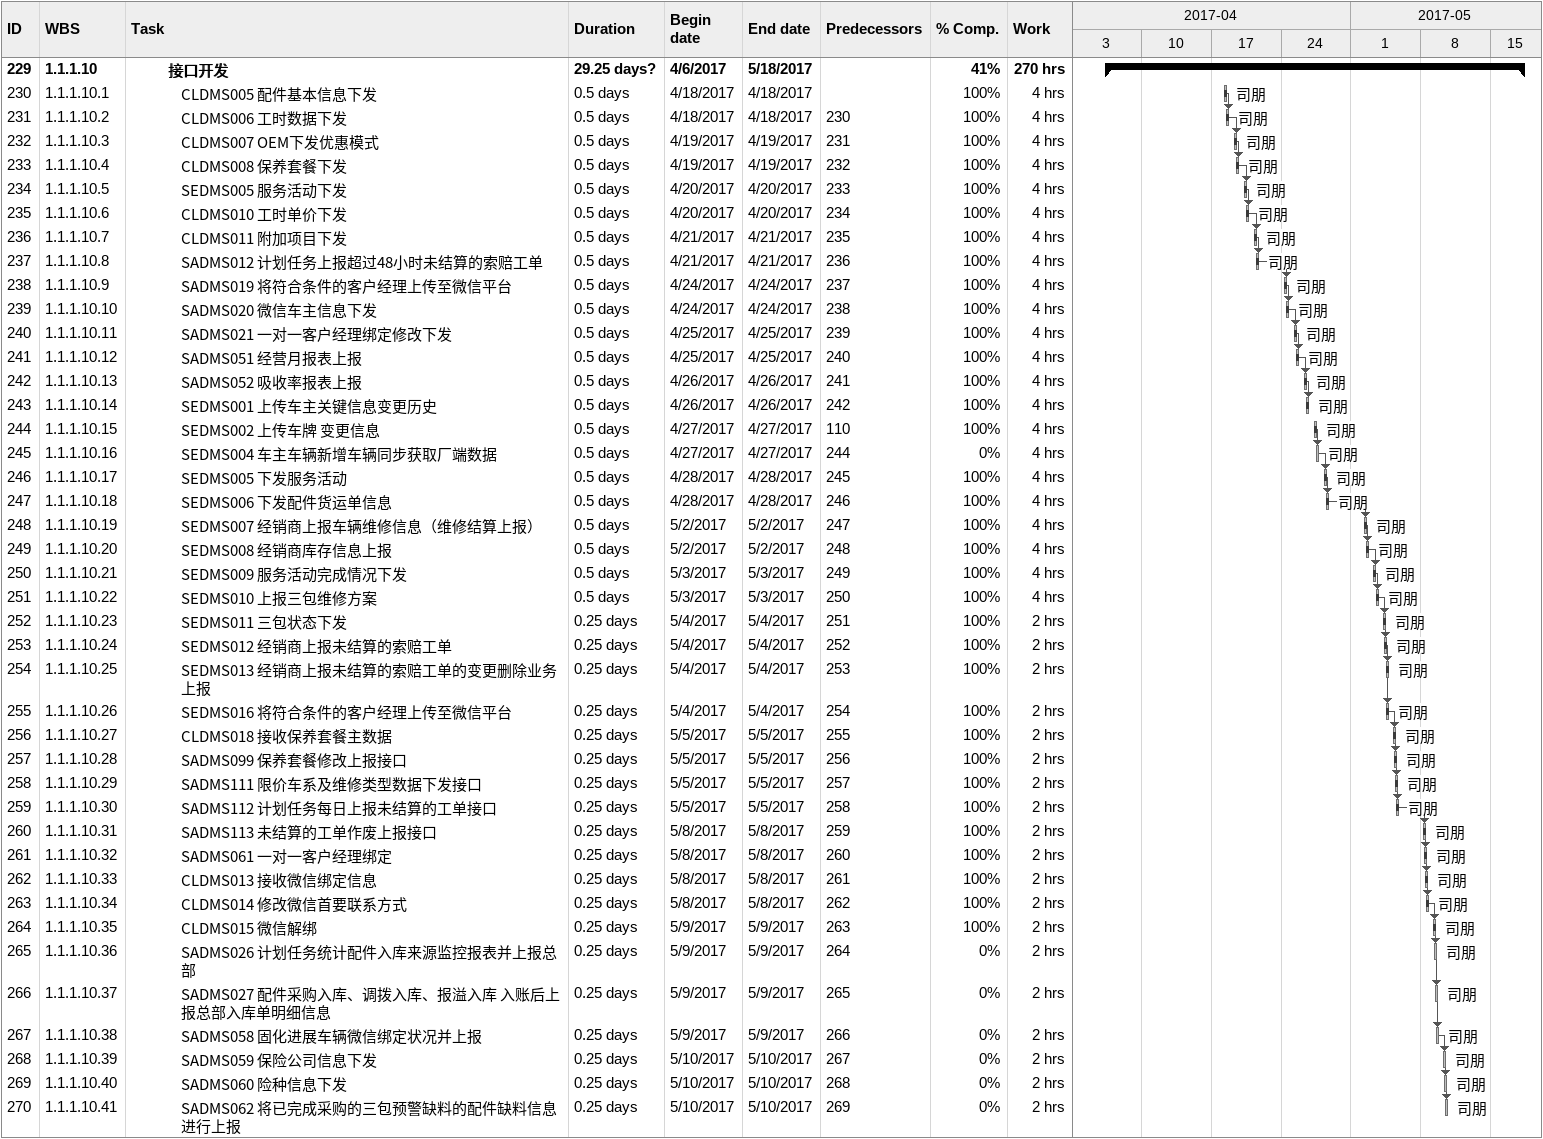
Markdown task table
| ID | WBS | Task | Duration | Start | Finish | Predecessors | Resources | % complete | Work (h) |
|---|---|---|---|---|---|---|---|---|---|
| 229 | 1.1.1.10 | **接口开发** | 29.25d? | 2017-04-06 | 2017-05-18 |  |  | 41 | 270 |
| 230 | 1.1.1.10.1 | CLDMS005 配件基本信息下发 | 0.5d | 2017-04-18 | 2017-04-18 |  | 司朋 | 100 | 4 |
| 231 | 1.1.1.10.2 | CLDMS006 工时数据下发 | 0.5d | 2017-04-18 | 2017-04-18 | 230 | 司朋 | 100 | 4 |
| 232 | 1.1.1.10.3 | CLDMS007 OEM下发优惠模式 | 0.5d | 2017-04-19 | 2017-04-19 | 231 | 司朋 | 100 | 4 |
| 233 | 1.1.1.10.4 | CLDMS008 保养套餐下发 | 0.5d | 2017-04-19 | 2017-04-19 | 232 | 司朋 | 100 | 4 |
| 234 | 1.1.1.10.5 | SEDMS005 服务活动下发 | 0.5d | 2017-04-20 | 2017-04-20 | 233 | 司朋 | 100 | 4 |
| 235 | 1.1.1.10.6 | CLDMS010 工时单价下发 | 0.5d | 2017-04-20 | 2017-04-20 | 234 | 司朋 | 100 | 4 |
| 236 | 1.1.1.10.7 | CLDMS011 附加项目下发 | 0.5d | 2017-04-21 | 2017-04-21 | 235 | 司朋 | 100 | 4 |
| 237 | 1.1.1.10.8 | SADMS012 计划任务上报超过48小时未结算的索赔工单 | 0.5d | 2017-04-21 | 2017-04-21 | 236 | 司朋 | 100 | 4 |
| 238 | 1.1.1.10.9 | SADMS019 将符合条件的客户经理上传至微信平台 | 0.5d | 2017-04-24 | 2017-04-24 | 237 | 司朋 | 100 | 4 |
| 239 | 1.1.1.10.10 | SADMS020 微信车主信息下发 | 0.5d | 2017-04-24 | 2017-04-24 | 238 | 司朋 | 100 | 4 |
| 240 | 1.1.1.10.11 | SADMS021 一对一客户经理绑定修改下发 | 0.5d | 2017-04-25 | 2017-04-25 | 239 | 司朋 | 100 | 4 |
| 241 | 1.1.1.10.12 | SADMS051 经营月报表上报 | 0.5d | 2017-04-25 | 2017-04-25 | 240 | 司朋 | 100 | 4 |
| 242 | 1.1.1.10.13 | SADMS052 吸收率报表上报 | 0.5d | 2017-04-26 | 2017-04-26 | 241 | 司朋 | 100 | 4 |
| 243 | 1.1.1.10.14 | SEDMS001 上传车主关键信息变更历史 | 0.5d | 2017-04-26 | 2017-04-26 | 242 | 司朋 | 100 | 4 |
| 244 | 1.1.1.10.15 | SEDMS002 上传车牌 变更信息 | 0.5d | 2017-04-27 | 2017-04-27 | 110 | 司朋 | 100 | 4 |
| 245 | 1.1.1.10.16 | SEDMS004 车主车辆新增车辆同步获取厂端数据 | 0.5d | 2017-04-27 | 2017-04-27 | 244 | 司朋 | 0 | 4 |
| 246 | 1.1.1.10.17 | SEDMS005 下发服务活动 | 0.5d | 2017-04-28 | 2017-04-28 | 245 | 司朋 | 100 | 4 |
| 247 | 1.1.1.10.18 | SEDMS006 下发配件货运单信息 | 0.5d | 2017-04-28 | 2017-04-28 | 246 | 司朋 | 100 | 4 |
| 248 | 1.1.1.10.19 | SEDMS007 经销商上报车辆维修信息（维修结算上报） | 0.5d | 2017-05-02 | 2017-05-02 | 247 | 司朋 | 100 | 4 |
| 249 | 1.1.1.10.20 | SEDMS008 经销商库存信息上报 | 0.5d | 2017-05-02 | 2017-05-02 | 248 | 司朋 | 100 | 4 |
| 250 | 1.1.1.10.21 | SEDMS009 服务活动完成情况下发 | 0.5d | 2017-05-03 | 2017-05-03 | 249 | 司朋 | 100 | 4 |
| 251 | 1.1.1.10.22 | SEDMS010 上报三包维修方案 | 0.5d | 2017-05-03 | 2017-05-03 | 250 | 司朋 | 100 | 4 |
| 252 | 1.1.1.10.23 | SEDMS011 三包状态下发 | 0.25d | 2017-05-04 | 2017-05-04 | 251 | 司朋 | 100 | 2 |
| 253 | 1.1.1.10.24 | SEDMS012 经销商上报未结算的索赔工单 | 0.25d | 2017-05-04 | 2017-05-04 | 252 | 司朋 | 100 | 2 |
| 254 | 1.1.1.10.25 | SEDMS013 经销商上报未结算的索赔工单的变更删除业务上报 | 0.25d | 2017-05-04 | 2017-05-04 | 253 | 司朋 | 100 | 2 |
| 255 | 1.1.1.10.26 | SEDMS016 将符合条件的客户经理上传至微信平台 | 0.25d | 2017-05-04 | 2017-05-04 | 254 | 司朋 | 100 | 2 |
| 256 | 1.1.1.10.27 | CLDMS018 接收保养套餐主数据 | 0.25d | 2017-05-05 | 2017-05-05 | 255 | 司朋 | 100 | 2 |
| 257 | 1.1.1.10.28 | SADMS099 保养套餐修改上报接口 | 0.25d | 2017-05-05 | 2017-05-05 | 256 | 司朋 | 100 | 2 |
| 258 | 1.1.1.10.29 | SADMS111 限价车系及维修类型数据下发接口 | 0.25d | 2017-05-05 | 2017-05-05 | 257 | 司朋 | 100 | 2 |
| 259 | 1.1.1.10.30 | SADMS112 计划任务每日上报未结算的工单接口 | 0.25d | 2017-05-05 | 2017-05-05 | 258 | 司朋 | 100 | 2 |
| 260 | 1.1.1.10.31 | SADMS113 未结算的工单作废上报接口 | 0.25d | 2017-05-08 | 2017-05-08 | 259 | 司朋 | 100 | 2 |
| 261 | 1.1.1.10.32 | SADMS061 一对一客户经理绑定 | 0.25d | 2017-05-08 | 2017-05-08 | 260 | 司朋 | 100 | 2 |
| 262 | 1.1.1.10.33 | CLDMS013 接收微信绑定信息 | 0.25d | 2017-05-08 | 2017-05-08 | 261 | 司朋 | 100 | 2 |
| 263 | 1.1.1.10.34 | CLDMS014 修改微信首要联系方式 | 0.25d | 2017-05-08 | 2017-05-08 | 262 | 司朋 | 100 | 2 |
| 264 | 1.1.1.10.35 | CLDMS015 微信解绑 | 0.25d | 2017-05-09 | 2017-05-09 | 263 | 司朋 | 100 | 2 |
| 265 | 1.1.1.10.36 | SADMS026 计划任务统计配件入库来源监控报表并上报总部 | 0.25d | 2017-05-09 | 2017-05-09 | 264 | 司朋 | 0 | 2 |
| 266 | 1.1.1.10.37 | SADMS027 配件采购入库、调拨入库、报溢入库 入账后上报总部入库单明细信息 | 0.25d | 2017-05-09 | 2017-05-09 | 265 | 司朋 | 0 | 2 |
| 267 | 1.1.1.10.38 | SADMS058 固化进展车辆微信绑定状况并上报 | 0.25d | 2017-05-09 | 2017-05-09 | 266 | 司朋 | 0 | 2 |
| 268 | 1.1.1.10.39 | SADMS059 保险公司信息下发 | 0.25d | 2017-05-10 | 2017-05-10 | 267 | 司朋 | 0 | 2 |
| 269 | 1.1.1.10.40 | SADMS060 险种信息下发 | 0.25d | 2017-05-10 | 2017-05-10 | 268 | 司朋 | 0 | 2 |
| 270 | 1.1.1.10.41 | SADMS062 将已完成采购的三包预警缺料的配件缺料信息进行上报 | 0.25d | 2017-05-10 | 2017-05-10 | 269 | 司朋 | 0 | 2 |
